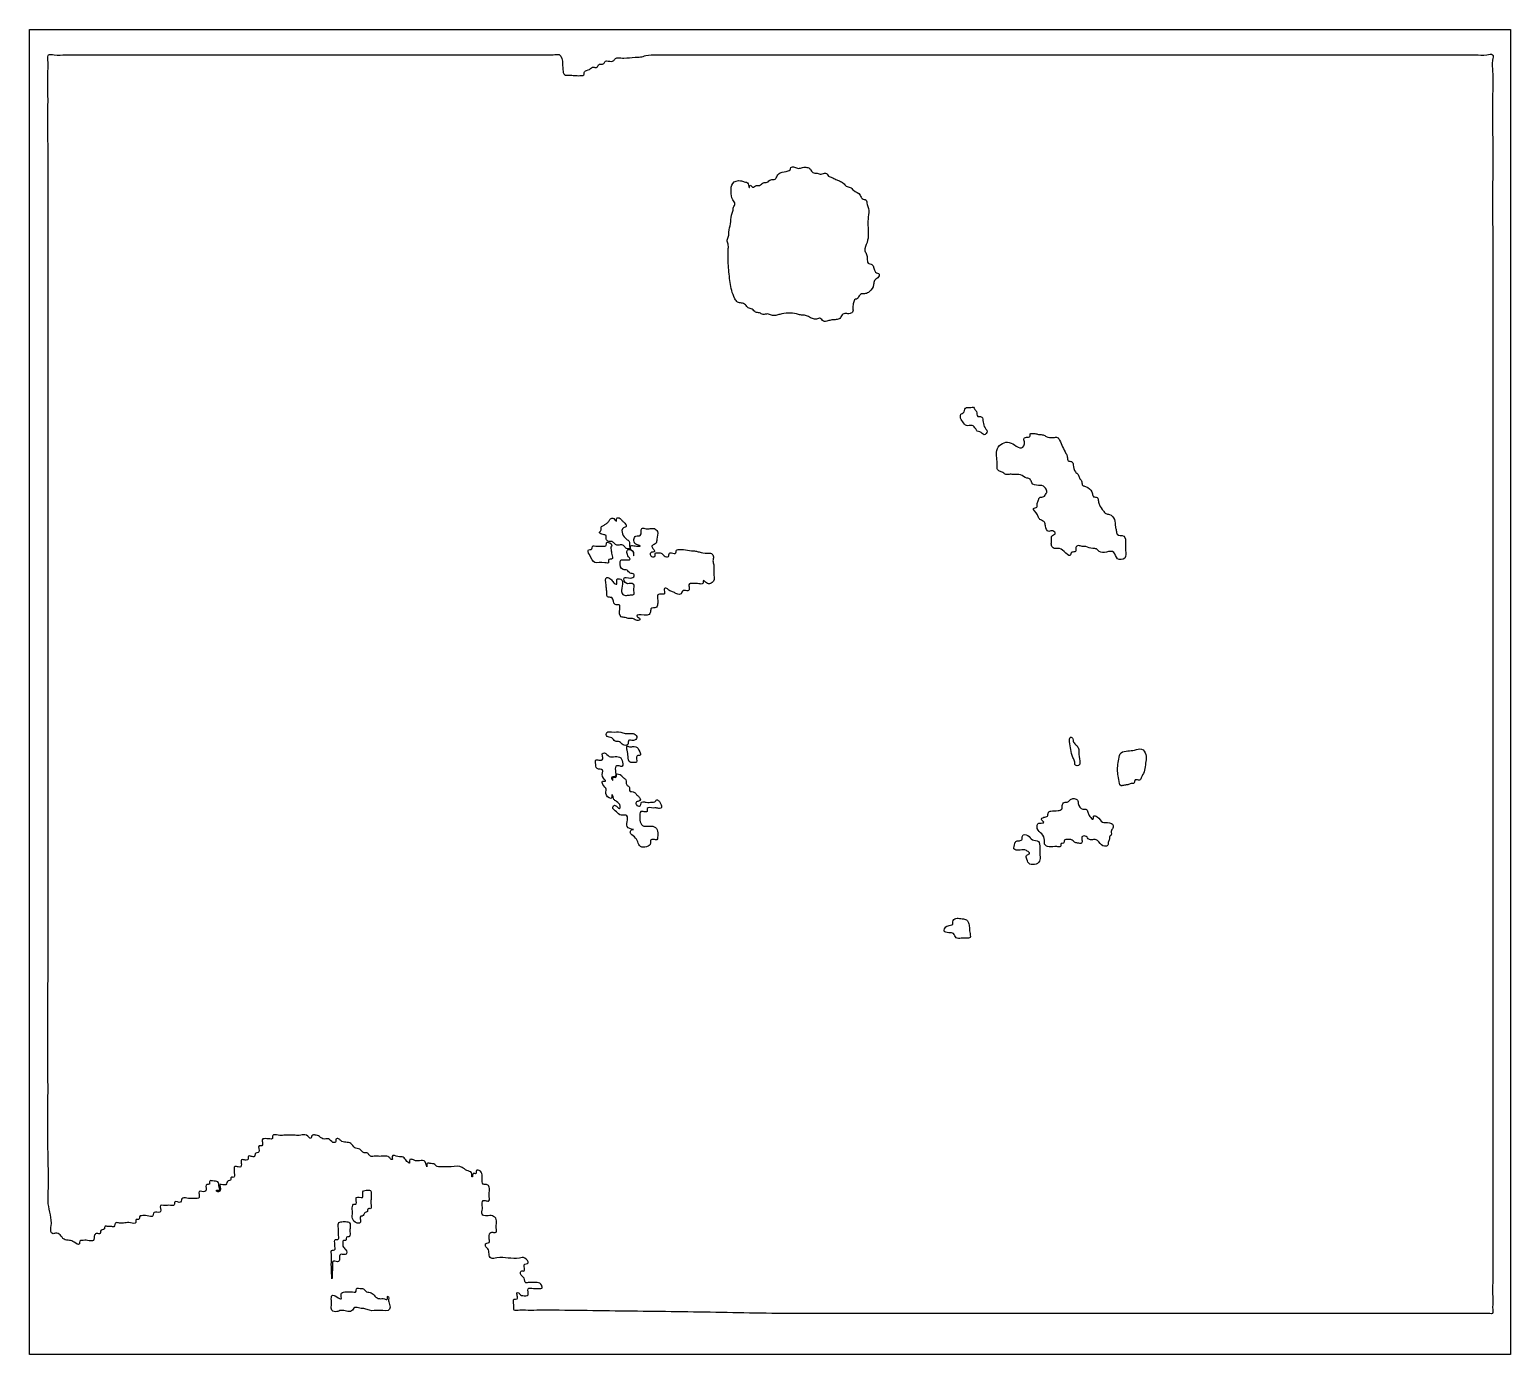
# Model space of a CAD drawing. Header units: millimetres. Extents: x 0 to 1900, y -800 to 900.
import ezdxf

# ---------------------------------------------------------------- set-up
doc = ezdxf.new("R2010")
doc.units = ezdxf.units.MM
doc.layers.get('0').update_dxf_attribs({"linetype": 'CONTINUOUS'})

msp = doc.modelspace()

# ---------------------------------------------------------------- linework, layer by layer
msp.add_lwpolyline([(1900, -800), (0, -800), (0, 900), (1900, 900)], close=True)
for points, knots in [([(621.9, -743.3), (623.1, -744.3), (629.7, -742.8), (638.4, -743.7), (655.7, -743.2), (688.9, -743.5), (737, -744.2), (794.3, -744.9), (871.1, -745.8), (966.7, -748.1), (1082, -747.3), (1197.1, -747.5), (1312.2, -747.5), (1427.3, -747.5), (1542.5, -747.5), (1638.4, -747.5), (1715.2, -747.5), (1772.7, -747.4), (1820.9, -747.6), (1851.7, -747.3), (1866.4, -747.6), (1871.8, -747.1), (1878, -748.3), (1877.1, -742.6), (1877.4, -734.5), (1877.2, -722.3), (1877.3, -703.2), (1877.3, -679.2), (1877.3, -650.4), (1877.3, -612), (1877.3, -564), (1877.3, -487.3), (1877.3, -391.3), (1877.3, -276.2), (1877.3, -122.7), (1877.3, 69.2), (1877.3, 261.1), (1877.3, 414.6), (1877.3, 529.7), (1877.3, 625.7), (1877.2, 702.3), (1877.5, 760.2), (1876.6, 807.3), (1878.1, 842.4), (1876, 857.1), (1879.2, 869.8), (1866.2, 866.5), (1855.9, 868.1), (1836.1, 867.5), (1812.4, 867.8), (1783.5, 867.7), (1745.2, 867.7), (1697.2, 867.7), (1620.4, 867.7), (1524.5, 867.7), (1409.4, 867.7), (1294.2, 867.7), (1179.1, 867.7), (1064, 867.7), (948.8, 867.7), (862.5, 867.9), (809.7, 867.6), (792.9, 867.8), (783.9, 864.4), (774.4, 864.8), (765, 863.1), (756.3, 863.8), (751.6, 863.7), (749, 858.5), (743.6, 859.6), (738.4, 860.1), (736.6, 854.3), (729.5, 857.3), (728.6, 850.6), (724.3, 852.1), (720.5, 851.4), (718.1, 847.7), (711.1, 847.9), (712, 841.4), (706.7, 840.9), (700.8, 840.8), (694, 841.7), (684.9, 840.8), (684.3, 848.6), (683.7, 857.5), (683, 869.6), (671.7, 867.4), (662.6, 867.9), (650.4, 867.7), (621.7, 867.8), (578.4, 867.7), (501.7, 867.7), (405.8, 867.7), (309.8, 867.7), (233.1, 867.7), (175.5, 867.7), (127.6, 867.7), (89.1, 867.8), (65.4, 867.5), (45.6, 868.1), (35, 866.7), (22.6, 869.5), (24.1, 858.2), (23.2, 842.5), (23.7, 817.9), (23.5, 789.3), (23.6, 760.4), (23.6, 722.1), (23.6, 654.9), (23.6, 559), (23.6, 443.8), (23.6, 328.7), (23.6, 213.6), (23.6, 98.4), (23.6, -16.7), (23.6, -131.8), (23.6, -246.9), (23.6, -342.9), (23.5, -419.7), (23.7, -477.2), (23.1, -534.9), (24.8, -577.8), (23.2, -606.8), (27.1, -620.8), (28.6, -632.5), (26.4, -641.3), (28.9, -645.9), (34.6, -643.8), (39.8, -645.9), (43.4, -653.7), (51.5, -653.4), (56.4, -655.2), (64.7, -661.2), (63.7, -653.7), (68.4, -653.8), (73.9, -653.2), (83.9, -655.9), (81.9, -647.2), (86.1, -644.2), (91.5, -646.3), (90.5, -641.1), (92.9, -639.8), (96.7, -639.8), (95.7, -634.4), (101.2, -636.4), (103.8, -635.3), (109.1, -637.2), (109, -632.8), (110.6, -630.4), (116.9, -632), (122.2, -631.3), (128.6, -630.4), (137.4, -633.6), (135.4, -625.5), (141.6, -628.3), (140.1, -622.4), (144.7, -622), (150.1, -621.3), (159.2, -624.9), (158.3, -618.1), (162.2, -617), (170.7, -619.5), (165.9, -607.9), (171.7, -608.9), (175.4, -609), (178.5, -608.5), (182.8, -609.3), (186.5, -609.2), (184.7, -601.5), (194.4, -607.1), (194.5, -601.5), (196.6, -598.3), (204.5, -600.5), (210.5, -599.2), (220.1, -601.4), (214.5, -587.7), (227.3, -593.9), (226.1, -585.3), (226.5, -581.1), (231.9, -582.7), (230.1, -576.3), (236.1, -577.8), (243.1, -577.3), (242.4, -583.5), (245.3, -590.6), (238, -588.2), (241.4, -592.5), (246.7, -589.5), (241, -578.9), (252.4, -584.4), (253, -579.5), (254.3, -576.6), (258.9, -577.6), (257.1, -571.3), (263.2, -574), (262.5, -567.3), (262.1, -562.6), (262.8, -558.2), (268, -559.8), (271.5, -559.8), (272, -555.9), (270.7, -551), (272.9, -549.5), (278.2, -551.3), (280.8, -550.1), (279.9, -544.7), (284.4, -545.8), (289.4, -547.3), (288.6, -542.1), (291.4, -541.1), (296.3, -540.8), (291.6, -530.8), (299, -533.3), (299.1, -528.9), (297.6, -523.8), (301.8, -522.9), (307.1, -523.4), (312.4, -524), (310.9, -516.5), (319.8, -519.7), (328.1, -518.4), (338.3, -518.6), (347.7, -519.3), (355.3, -516.5), (360.7, -524.7), (361.6, -520.7), (362.6, -517.8), (368, -519), (371.6, -518.9), (375.8, -525.5), (384.5, -521.4), (387.3, -528.5), (393.7, -528.4), (392, -522.9), (396.9, -522.7), (399.9, -527), (405.6, -528.1), (413, -527.8), (416.4, -536.5), (424.5, -535.2), (427.6, -542.4), (433.3, -540.6), (435.3, -543.9), (438.3, -546.4), (443.3, -545.5), (449.3, -546.1), (455.1, -545.5), (460.4, -545.5), (462, -548.2), (466.3, -551.7), (463.9, -542.7), (473.4, -547.2), (479.9, -545.7), (482.5, -550.9), (488.2, -556.1), (486.7, -550.9), (489.2, -548.8), (495.2, -552), (499.8, -552), (508.9, -549.9), (509.7, -563.2), (509.4, -553.7), (515.1, -555.6), (519.4, -554.8), (522.7, -559.7), (530.3, -559), (540.4, -559.8), (554, -557.3), (560, -564.8), (568, -565.3), (566.8, -570.7), (568.4, -573.7), (568.3, -566.2), (574, -569.7), (572.1, -562.9), (578.8, -564.1), (581.5, -569.3), (580.2, -576.7), (581.3, -583), (587.6, -581.5), (590.6, -586.5), (589.4, -592.4), (589.8, -598.4), (590.3, -603.9), (585.5, -602.8), (581.3, -601.9), (580.3, -606.9), (581.7, -612.8), (578.9, -621.5), (586.7, -622.8), (594, -621), (600.1, -626.5), (598.7, -633.2), (598.4, -637.4), (599.4, -642.1), (598.1, -644.4), (590.9, -641.8), (589.8, -646.5), (589.3, -650.8), (590.7, -655.8), (588.6, -657.2), (584.3, -657), (585.1, -662.6), (589.3, -665), (589.4, -671.1), (590.8, -678.3), (602.9, -675.2), (613.7, -676.3), (626, -677.5), (635.6, -674.4), (642.7, -684.7), (631.5, -682.4), (637.3, -694.7), (630, -691.8), (629.4, -698.6), (636.2, -701), (634.4, -709.5), (640.9, -707.4), (645.1, -708.1), (651.6, -707), (657.1, -709.4), (658.1, -716.2), (652.1, -714.9), (647.4, -716.3), (637, -713.1), (642.1, -726.1), (633.5, -724.5), (629.8, -724.3), (627.5, -720.3), (624.3, -720), (626.5, -726.7), (626.2, -729.6), (619.2, -727.9), (622.4, -736.9), (620.7, -742.4), (621.9, -743.3)], [0, 0, 0, 0, 0.719574, 1.439148, 2.878297, 5.756593, 11.513187, 17.26978, 23.026374, 34.539561, 46.052748, 57.565935, 69.079122, 80.592309, 92.105496, 103.618683, 109.375276, 115.13187, 120.888463, 123.76676, 124.486334, 125.205908, 125.565695, 125.925482, 126.645057, 128.084205, 129.523353, 132.40165, 135.279947, 138.158244, 143.914837, 149.671431, 161.184618, 172.697804, 184.210991, 207.237365, 230.263739, 241.776926, 253.290113, 264.8033, 270.559894, 276.316487, 282.073081, 284.951377, 286.390526, 287.1101, 287.829674, 289.268823, 290.707971, 293.586268, 296.464564, 299.342861, 305.099455, 310.856048, 322.369235, 333.882422, 345.395609, 356.908796, 368.421983, 379.93517, 391.448357, 394.326654, 395.765802, 396.485376, 397.20495, 398.644099, 399.363673, 399.72346, 400.083247, 400.802821, 401.162608, 401.522395, 402.24197, 402.601757, 402.961544, 403.321331, 403.681118, 404.400692, 404.760479, 405.120266, 405.839841, 406.559415, 407.278989, 407.998563, 408.718137, 410.157286, 410.87686, 411.596434, 413.035582, 414.474731, 420.231324, 425.987918, 437.501105, 449.014292, 454.770885, 460.527479, 466.284072, 469.162369, 472.040666, 473.479814, 474.918962, 475.638537, 476.358111, 477.797259, 480.675556, 483.553853, 486.432149, 489.310446, 495.06704, 506.580227, 518.093413, 529.6066, 541.119787, 552.632974, 564.146161, 575.659348, 587.172535, 598.685722, 604.442316, 610.198909, 615.955503, 621.712096, 623.151245, 624.590393, 626.029541, 626.749115, 627.108903, 627.46869, 628.188264, 628.907838, 629.627412, 630.346986, 631.066561, 631.426348, 631.786135, 632.505709, 633.225283, 633.944857, 634.304644, 634.664432, 635.024219, 635.384006, 635.743793, 636.10358, 636.463367, 636.823154, 637.182941, 637.542728, 637.902515, 638.262302, 638.981877, 639.701451, 640.421025, 640.780812, 641.140599, 641.500386, 641.860173, 642.579748, 643.299322, 643.659109, 644.018896, 644.73847, 645.458044, 645.817831, 646.177618, 646.537406, 646.897193, 647.25698, 647.616767, 648.336341, 648.696128, 649.055915, 649.775489, 650.495064, 651.214638, 651.934212, 652.653786, 653.37336, 653.733147, 654.092935, 654.452722, 654.812509, 655.532083, 656.251657, 656.611444, 656.971231, 657.331018, 657.690805, 658.41038, 659.129954, 659.489741, 659.849528, 660.209315, 660.569102, 660.928889, 661.288676, 662.008251, 662.368038, 662.727825, 663.087612, 663.447399, 663.807186, 664.166973, 664.52676, 664.886547, 665.246334, 665.606121, 665.965909, 666.325696, 666.685483, 667.04527, 667.764844, 668.124631, 668.484418, 668.844205, 669.203992, 669.923567, 670.283354, 670.643141, 671.362715, 672.082289, 673.521438, 674.241012, 674.960586, 675.68016, 676.039947, 676.399734, 676.759521, 677.119308, 677.838883, 678.558457, 679.278031, 679.637818, 679.997605, 680.357392, 680.717179, 681.436754, 682.156328, 682.875902, 683.595476, 684.31505, 684.674837, 685.034624, 685.394412, 685.754199, 686.473773, 687.193347, 687.553134, 687.912921, 688.272708, 688.632495, 689.35207, 690.071644, 690.791218, 691.151005, 691.510792, 691.870579, 692.230366, 692.949941, 693.669515, 694.389089, 694.748876, 695.108663, 695.828237, 696.188024, 696.547811, 697.98696, 699.426108, 700.145682, 700.865257, 701.225044, 701.584831, 701.944618, 702.304405, 702.664192, 703.023979, 703.743553, 704.463127, 705.182702, 705.542489, 705.902276, 706.62185, 707.341424, 707.701211, 708.060998, 708.420786, 708.780573, 709.500147, 710.219721, 710.939295, 711.658869, 712.378444, 713.098018, 713.457805, 713.817592, 714.177379, 714.537166, 715.25674, 715.616527, 715.976314, 716.336102, 716.695889, 717.055676, 717.415463, 718.135037, 718.854611, 719.574185, 721.013334, 722.452482, 723.172056, 723.891631, 724.611205, 725.330779, 725.690566, 726.050353, 726.769927, 727.489501, 727.849289, 728.209076, 728.92865, 729.648224, 730.008011, 730.367798, 731.087372, 731.806947, 732.526521, 733.246095, 733.605882, 733.965669, 734.325456, 734.685243, 735.04503, 735.404817, 736.124392, 736.843966, 736.843966, 736.843966, 736.843966]), ([(1004.4, 529.1), (1006.2, 528.4), (1010.1, 527.9), (1014.5, 531.2), (1018.2, 524.6), (1024.4, 526.2), (1029.3, 527.7), (1035, 527.7), (1040.1, 528.6), (1042, 534.6), (1047.1, 536.2), (1052.9, 534.7), (1057.3, 538.2), (1055.8, 544.1), (1057.3, 549.2), (1058, 554.2), (1062.8, 554.3), (1063.8, 558), (1066.8, 561.8), (1073, 560.5), (1079.1, 564.4), (1083.4, 570.5), (1083.2, 578.7), (1088.6, 580.9), (1091.8, 586.9), (1082.1, 588.3), (1084.2, 599.9), (1074.6, 599.2), (1075, 606.3), (1074.5, 611.4), (1070, 617.8), (1077.5, 630.6), (1075.5, 645.2), (1075.6, 659.5), (1078.1, 669.2), (1074.1, 675.4), (1074.5, 682.4), (1067.2, 682), (1065.9, 690.2), (1057.7, 691.8), (1053.5, 698.5), (1047.4, 698), (1044.3, 703.5), (1039.4, 706), (1034.2, 707.5), (1029.6, 710.7), (1024.7, 711.1), (1021.9, 717.8), (1015.4, 713), (1010.8, 716.7), (1004.2, 715.1), (1002.2, 721.8), (997.6, 723.5), (991.7, 723.7), (986.5, 720.9), (981.5, 724.1), (976.7, 724.4), (976.2, 719.8), (970.7, 717.5), (964.3, 717.7), (958.7, 712.9), (957.4, 706.6), (950.2, 708.7), (947, 702.9), (940.6, 704.7), (937.3, 698.6), (932.1, 700.9), (929.1, 697.2), (926.4, 698.6), (924.3, 701.6), (923.1, 694.4), (922.9, 704.1), (916.8, 704.4), (910.8, 707.3), (900.1, 704.2), (900, 691.6), (900.5, 683.6), (906.4, 676), (902.5, 672.5), (902.9, 666.7), (899.5, 660.2), (900.5, 650.6), (896.6, 642.2), (897.6, 634.6), (893.9, 629.9), (896.8, 624.6), (896.1, 613.6), (896.2, 597.2), (898.7, 575.2), (901.5, 560.1), (908.1, 549.4), (913.4, 549.3), (919.1, 547.7), (921.5, 542), (927.8, 542), (931, 536.6), (936.5, 537.2), (941.2, 533.4), (946.7, 536.1), (951.8, 533.2), (957.4, 532.7), (964.2, 535.5), (973.3, 536.4), (982.5, 536.2), (988.8, 533.3), (996.6, 534.5), (1000.9, 530.4), (1004.4, 529.1)], [0, 0, 0, 0, 0.547864, 1.095727, 1.643591, 2.191455, 2.739319, 3.287182, 3.835046, 4.38291, 4.930774, 5.478637, 6.026501, 6.574365, 7.122228, 7.670092, 7.944024, 8.217956, 8.76582, 9.313683, 9.861547, 10.957274, 11.505138, 12.053002, 12.600866, 13.148729, 14.244457, 14.792321, 15.340184, 15.888048, 16.435912, 17.531639, 19.723094, 20.818822, 21.914549, 22.462413, 23.010276, 23.55814, 24.106004, 25.201731, 25.749595, 26.297459, 26.845322, 27.393186, 27.94105, 28.488914, 29.036777, 29.584641, 30.132505, 30.680369, 31.228232, 31.776096, 32.32396, 32.871823, 33.419687, 33.967551, 34.515415, 34.789346, 35.063278, 36.159006, 36.70687, 37.254733, 37.802597, 38.350461, 38.898324, 39.446188, 39.994052, 40.267984, 40.541916, 40.815847, 41.089779, 41.637643, 42.185507, 42.73337, 43.829098, 44.924825, 46.020553, 46.568417, 47.11628, 47.664144, 48.212008, 49.307735, 50.403463, 50.951326, 51.49919, 52.047054, 52.594917, 54.786372, 56.977827, 59.169282, 59.717146, 60.26501, 60.812873, 61.360737, 61.908601, 62.456465, 63.004328, 63.552192, 64.100056, 64.647919, 65.195783, 65.743647, 66.839374, 67.935102, 68.482965, 69.030829, 70.126557, 70.126557, 70.126557, 70.126557]), ([(1224.9, 380.2), (1226.7, 380), (1230.8, 385.1), (1221.4, 391.3), (1225.1, 404.7), (1216.3, 403), (1215, 406.6), (1215.6, 410.1), (1212.4, 412.3), (1211.6, 416.3), (1206.2, 414.2), (1199.5, 416.6), (1199.8, 407.9), (1194.5, 406.9), (1193.7, 401.6), (1197.5, 397.1), (1201.5, 390.2), (1209.9, 393.3), (1213.5, 388.8), (1215.5, 384), (1220.9, 384.7), (1223.2, 380.4), (1224.9, 380.2)], [0, 0, 0, 0, 0.691018, 1.382036, 2.764073, 3.109582, 3.455091, 3.8006, 4.146109, 4.491618, 4.837127, 5.528145, 6.219163, 6.564672, 6.910181, 7.601199, 8.292218, 8.983236, 9.674254, 10.019763, 10.365272, 11.05629, 11.05629, 11.05629, 11.05629]), ([(1395.9, 221), (1398.4, 219), (1407.9, 220.2), (1405.9, 232.1), (1406.4, 240.3), (1406.5, 252.6), (1394.5, 249.6), (1394.6, 257.7), (1392.4, 263.2), (1393.4, 272), (1387.3, 278), (1380.8, 278.4), (1376.6, 283.8), (1373.2, 288.7), (1371.3, 294.4), (1370.7, 300.6), (1364.2, 299.6), (1364, 306.1), (1359.7, 311.9), (1353.5, 314.3), (1350, 315), (1350.4, 321.4), (1346.4, 324.3), (1345.9, 329.4), (1339.7, 333.1), (1339.9, 339.9), (1337.7, 346.6), (1331.7, 345.5), (1331.7, 352.1), (1329.2, 357.4), (1325, 364.5), (1322.7, 371.9), (1319.1, 377.6), (1311.8, 376), (1305.7, 376.6), (1300.6, 380.5), (1295.4, 380), (1291.5, 381.6), (1286.6, 381.9), (1283.5, 381.8), (1284.3, 377.2), (1281.1, 377), (1274.4, 376.6), (1278, 369), (1273.4, 360.3), (1263.5, 367.5), (1252.1, 373.2), (1239.3, 363.8), (1241.1, 350.3), (1241.8, 343), (1241, 336), (1244.2, 332.8), (1249.3, 332), (1252.1, 328.2), (1257.1, 329.6), (1263.3, 329), (1271.9, 329.9), (1277.6, 324.1), (1284.6, 324), (1285.5, 315.8), (1294.9, 314.7), (1301.5, 315.4), (1306.3, 307.2), (1304.1, 305.1), (1302.3, 299.5), (1295.3, 300.9), (1294.8, 296.3), (1292, 292.2), (1293.9, 286.3), (1284.3, 286.2), (1293.8, 279), (1294.3, 272.5), (1298.4, 270.2), (1303, 268.6), (1303.4, 261.7), (1305.5, 254), (1313.3, 258.3), (1317.9, 252.2), (1311.7, 251.5), (1310.8, 247.7), (1311.4, 242.5), (1310.4, 237.8), (1314.3, 233.4), (1321.2, 234.8), (1327, 231.9), (1335, 221.6), (1336.3, 230.7), (1343.7, 228.8), (1341.5, 236.1), (1345.8, 238.8), (1350.3, 236.1), (1356.9, 237.2), (1362.3, 233.2), (1369.3, 234.5), (1373.3, 228), (1381.5, 229.6), (1393.1, 231.7), (1393.5, 222.9), (1395.9, 221)], [0, 0, 0, 0, 0.9528, 1.905601, 2.858401, 3.811202, 4.764002, 5.240402, 5.716803, 6.669603, 7.622404, 8.098804, 8.575204, 9.528005, 10.004405, 10.480805, 10.957205, 11.433605, 12.386406, 12.862806, 13.339206, 13.815607, 14.292007, 14.768407, 15.244807, 16.197608, 16.674008, 17.150408, 17.626808, 18.103209, 19.056009, 20.00881, 20.48521, 20.96161, 21.91441, 22.390811, 22.867211, 23.343611, 23.820011, 24.058211, 24.296412, 24.772812, 25.249212, 25.725612, 26.678413, 27.631213, 28.584014, 30.489615, 31.442415, 32.395215, 32.871616, 33.348016, 33.824416, 34.300816, 34.777217, 35.253617, 36.206417, 37.159218, 37.635618, 38.112018, 39.064819, 40.017619, 40.494019, 40.97042, 41.44682, 41.92322, 42.39962, 42.87602, 43.352421, 43.828821, 44.781621, 45.258022, 45.734422, 46.210822, 46.687222, 47.640023, 48.116423, 48.592823, 49.069223, 49.545624, 50.022024, 50.498424, 50.974824, 51.451224, 52.404025, 53.356825, 53.833226, 54.309626, 54.786026, 55.262426, 55.738827, 56.215227, 57.168027, 57.644427, 58.120828, 59.073628, 60.026429, 60.979229, 60.979229, 60.979229, 60.979229]), ([(765.9, 234.1), (767.3, 233.4), (771.3, 233.4), (769.2, 239.4), (770.2, 243.3), (764.2, 247.1), (760.3, 252), (759.2, 261.3), (767.1, 261.4), (763.9, 267.3), (760.3, 269.2), (758.5, 273), (751.8, 274.8), (753.9, 266.7), (749.6, 273.8), (744.6, 272.7), (743.2, 268.5), (739.8, 265.9), (736.6, 263.7), (732.6, 262), (733.9, 256.7), (729.3, 254.4), (736.3, 251.5), (740.6, 252), (738.9, 245.9), (742.9, 242.3), (747.7, 244), (750.6, 239.6), (754.2, 237.9), (759, 239.3), (763.2, 237.7), (764.6, 234.8), (765.9, 234.1)], [0, 0, 0, 0, 0.436876, 0.873753, 1.310629, 1.747506, 2.621258, 3.495011, 3.931888, 4.368764, 4.80564, 5.242517, 5.679393, 6.11627, 6.553146, 6.990022, 7.426899, 7.863775, 8.300652, 8.737528, 9.174404, 9.611281, 10.048157, 10.485034, 10.92191, 11.358786, 11.795663, 12.232539, 12.669416, 13.106292, 13.543168, 13.980045, 13.980045, 13.980045, 13.980045]), ([(779.4, 141.6), (781.2, 141.4), (785.4, 143.3), (774.6, 149.7), (787.1, 148.7), (794, 148.1), (797.5, 152.8), (796.2, 158.6), (804.6, 157), (806, 162.9), (806.2, 167.5), (804.8, 174.3), (808.9, 176.5), (816.6, 174), (812.7, 183.6), (817.7, 183.6), (821.1, 179.5), (826.6, 178.6), (829.9, 175.4), (837, 174.7), (837.1, 181.9), (845.9, 178.4), (846.7, 183), (844.9, 190), (852.7, 188.6), (856.3, 189.8), (863, 187.8), (864.4, 189.8), (863.8, 195), (868.7, 188.7), (873.5, 188.8), (879.7, 193), (877, 203.1), (878.7, 211.7), (876.2, 218.5), (878.1, 223.6), (875.3, 228.8), (867.4, 227.5), (860.5, 229.3), (854.5, 231), (847.3, 231.3), (840.7, 232.7), (833.6, 233), (829, 232.6), (830, 228), (826, 227.6), (819.4, 229.9), (821.2, 221.9), (813.1, 224.6), (811.2, 229), (804.9, 228.5), (801.9, 228.5), (803.7, 223.5), (796.9, 222.2), (795.1, 230.5), (804.3, 228.5), (797.8, 236.9), (798, 237.9), (805.2, 240.5), (803.8, 247.8), (807.9, 254.8), (801.8, 260.5), (796.1, 259.5), (791.7, 259.1), (781.5, 262), (787.7, 249.2), (777, 251.2), (775, 245.9), (775.9, 239.5), (781.6, 238.9), (785.5, 236.5), (776.4, 237.3), (770.7, 239), (770.4, 232), (776.3, 230.1), (774.9, 221.4), (774.9, 231.7), (768.5, 233.9), (765.9, 230.6), (766.9, 224.8), (772.7, 219.4), (764.8, 219.3), (759, 220.4), (756.5, 215.1), (759.1, 205.9), (767.4, 207.4), (769.8, 201.4), (776.9, 202.8), (774.4, 192.9), (759, 201.5), (764.2, 186.9), (772.1, 190.4), (776.9, 187.1), (774.2, 181.7), (777.1, 174.5), (771, 174.7), (766, 173.7), (760.3, 174.4), (758.5, 182.4), (762.1, 189.2), (759.3, 195.5), (751.8, 195.9), (754.9, 186.2), (748.3, 190.8), (746.4, 194.8), (737.6, 199.4), (739.6, 188.4), (740.1, 182), (741.2, 177), (739.9, 170.8), (750.8, 172.9), (747.5, 160.1), (758.1, 163.2), (757, 154.1), (756.3, 145.7), (764.6, 145.9), (769.3, 143.7), (774.9, 144.9), (777.7, 141.9), (779.4, 141.6)], [0, 0, 0, 0, 0.527998, 1.055997, 2.111993, 2.639991, 3.16799, 3.695988, 4.223986, 4.751984, 5.279983, 5.807981, 6.335979, 6.863977, 7.391976, 7.919974, 8.447972, 8.975971, 9.503969, 10.031967, 10.559965, 11.087964, 11.615962, 12.14396, 12.671958, 13.199957, 13.727955, 13.991954, 14.255953, 14.783951, 15.31195, 15.839948, 16.895945, 17.951941, 18.479939, 19.007938, 19.535936, 20.063934, 21.119931, 21.647929, 22.175927, 23.231924, 23.759922, 24.28792, 24.551919, 24.815919, 25.343917, 25.871915, 26.399913, 26.927912, 27.45591, 27.719909, 27.983908, 28.511906, 29.039905, 29.567903, 30.095901, 30.6239, 31.151898, 31.679896, 32.735893, 33.263891, 33.791889, 34.319887, 34.847886, 35.903882, 36.43188, 36.959879, 37.487877, 38.015875, 38.543874, 39.071872, 39.59987, 40.127868, 40.655867, 41.183865, 41.711863, 42.239861, 42.76786, 43.295858, 43.823856, 44.351854, 44.879853, 45.407851, 46.463848, 46.991846, 47.519844, 48.047842, 48.575841, 49.631837, 50.687834, 51.215832, 51.74383, 52.271828, 52.799827, 53.327825, 53.855823, 54.383822, 54.91182, 55.967816, 56.495815, 57.023813, 57.551811, 58.079809, 58.607808, 59.135806, 60.191802, 60.719801, 61.247799, 61.775797, 62.303796, 63.359792, 63.88779, 64.415789, 65.471785, 65.999783, 66.527782, 67.05578, 67.583778, 67.583778, 67.583778, 67.583778]), ([(725.4, 216.3), (728.4, 215.2), (733.5, 217.3), (742.2, 214.9), (743.3, 216.8), (742.4, 221), (749.2, 219.4), (746.6, 227.4), (746.5, 231.3), (745.4, 235.8), (748.9, 239.3), (738.8, 244.8), (741.3, 235.5), (731.5, 238.1), (728.3, 236.3), (722, 238.2), (721.9, 235.1), (721.2, 232.3), (714.9, 233.3), (719.8, 222.9), (722.5, 217.3), (725.4, 216.3)], [0, 0, 0, 0, 1.257582, 1.571978, 1.886373, 2.200769, 2.515164, 3.143955, 3.772746, 4.087142, 4.401537, 5.030328, 5.659119, 6.28791, 6.916702, 7.231097, 7.545493, 7.859888, 8.174284, 8.803075, 10.060657, 10.060657, 10.060657, 10.060657]), ([(761.4, -17.8), (763.4, -18.9), (769.6, -18.8), (766.8, -10.1), (775.1, -13.4), (780.9, -8.6), (776.1, -2.8), (769.9, -3.4), (764.1, -3.6), (756.6, -0.5), (749.5, -2), (739.4, -0.3), (739.6, -8.6), (747.8, -7.6), (750.5, -14.5), (757.8, -12.5), (759.5, -16.8), (761.4, -17.8)], [0, 0, 0, 0, 0.596099, 1.192197, 1.788296, 2.384395, 2.980493, 3.576592, 4.172691, 4.768789, 5.960987, 6.557085, 7.153184, 7.749282, 8.345381, 8.94148, 9.537578, 9.537578, 9.537578, 9.537578]), ([(1341.9, -44), (1343, -45), (1348.1, -44.4), (1347.4, -36.1), (1346, -29.7), (1346.4, -22.5), (1343.3, -17.8), (1338.6, -14.9), (1339.1, -8.3), (1334.1, -6.9), (1334.5, -16.2), (1335.7, -23.5), (1337.6, -32.8), (1341.5, -38.3), (1340.8, -43), (1341.9, -44)], [0, 0, 0, 0, 0.528437, 1.056873, 2.113746, 2.642183, 3.170619, 3.699056, 4.227492, 4.755929, 5.284366, 6.341239, 7.398112, 7.926548, 8.454985, 8.454985, 8.454985, 8.454985]), ([(783.9, -148.3), (785.9, -149.6), (792.1, -149.5), (797.6, -145.6), (795.9, -139.3), (800.4, -138.9), (805.8, -140.5), (805.6, -135), (806.9, -128.5), (800.4, -119.2), (786.6, -125.4), (782.6, -114.4), (782.8, -107.6), (783.3, -102.7), (788.8, -103.6), (793.2, -104.3), (790.9, -96.6), (799.7, -99.6), (803.6, -98.4), (808.6, -99.8), (811.6, -98.9), (810, -93.3), (808.6, -90.9), (804.3, -86.9), (802.9, -91.9), (797.1, -91.2), (793.1, -92.3), (786.1, -90.4), (784.2, -92.1), (784.7, -96.8), (778.5, -96.3), (777.1, -90.7), (781.9, -90.5), (784.5, -88.5), (781.9, -83.8), (778.7, -82.3), (776.1, -76.7), (768, -79.1), (770.7, -71.9), (766.4, -70.1), (765.1, -66.4), (765.8, -62.4), (761.6, -60.2), (759.2, -56.2), (751.6, -53.4), (753.7, -60.7), (746.8, -58.1), (749.5, -66.2), (744.9, -58.7), (751.1, -59.2), (752.6, -57.3), (751.5, -52.3), (751.6, -48.8), (751.3, -44.5), (756.3, -44.7), (761.3, -46.3), (761.3, -40.7), (759.3, -33.3), (751.5, -32.2), (743.2, -34.6), (739, -26.8), (733.8, -28.9), (736, -34.3), (735.2, -37.7), (730.3, -37.4), (725.4, -36.3), (726.7, -42.5), (725.7, -50.1), (738.5, -48.3), (731.5, -58.7), (742.6, -65.5), (733.5, -63.4), (736, -71), (741.8, -73.8), (736.9, -82.3), (748.4, -89.5), (746.5, -79.6), (749.3, -84.7), (749, -88), (754.4, -91.2), (758.5, -94.4), (757.3, -101.2), (754, -97.3), (750.5, -94.3), (746.4, -98.9), (753.7, -103.9), (757.8, -109.5), (768.6, -106.6), (766.6, -116.9), (764.9, -125.3), (778, -126.6), (771.8, -126.3), (769.5, -131.7), (776.9, -135.8), (780.4, -141.8), (782, -147.1), (783.9, -148.3)], [0, 0, 0, 0, 0.770942, 1.541883, 1.927354, 2.312825, 2.698296, 3.083766, 3.854708, 4.62565, 6.167533, 6.938474, 7.709416, 8.094887, 8.480358, 8.865828, 9.251299, 10.022241, 10.407712, 10.793182, 11.178653, 11.564124, 11.949595, 12.335066, 12.720536, 13.106007, 13.876949, 14.262419, 14.64789, 15.033361, 15.418832, 15.804303, 16.189773, 16.575244, 16.960715, 17.346186, 17.731657, 18.502598, 18.888069, 19.27354, 19.659011, 20.044481, 20.429952, 20.815423, 21.586365, 21.971835, 22.357306, 22.742777, 23.128248, 23.513719, 23.899189, 24.28466, 24.670131, 25.055602, 25.441073, 25.826543, 26.212014, 26.982956, 27.753897, 28.524839, 29.295781, 29.681251, 30.066722, 30.452193, 30.837664, 31.223135, 31.608605, 32.379547, 33.150489, 33.92143, 34.692372, 35.077843, 35.463313, 36.234255, 37.005197, 37.776138, 38.161609, 38.54708, 38.932551, 39.318021, 40.088963, 40.474434, 40.859905, 41.245375, 41.630846, 42.401788, 43.172729, 43.943671, 44.714612, 45.485554, 46.256496, 46.641966, 47.027437, 47.798379, 48.56932, 49.340262, 49.340262, 49.340262, 49.340262]), ([(770.4, -40.2), (771.5, -40.7), (774.6, -40.1), (781.2, -41.2), (776, -30.3), (784.8, -32.4), (782.3, -24.7), (779.4, -19.8), (773.8, -19.9), (769.5, -20.9), (765.5, -18.3), (767.2, -27.3), (768.1, -31.5), (768.3, -39.3), (770.4, -40.2)], [0, 0, 0, 0, 0.417895, 0.83579, 1.67158, 2.089475, 2.50737, 3.34316, 3.761055, 4.17895, 4.596845, 5.01474, 5.850531, 6.686321, 6.686321, 6.686321, 6.686321]), ([(1400.4, -70.3), (1401.6, -70.5), (1404.9, -69.1), (1409.3, -69.6), (1413, -67), (1418.6, -68), (1417.1, -61.2), (1425.5, -64.3), (1425.8, -60.3), (1430.8, -52.7), (1431.9, -42.1), (1433.2, -30.2), (1427.5, -21.3), (1417.6, -24.9), (1409.4, -25.7), (1399.4, -26.5), (1396.7, -39.3), (1395.2, -51.1), (1397.9, -61.6), (1398.1, -69.8), (1400.4, -70.3)], [0, 0, 0, 0, 0.44653, 0.893061, 1.339591, 1.786121, 2.232651, 2.679182, 3.125712, 3.572242, 5.358363, 6.251424, 7.144484, 8.037545, 8.930605, 9.823666, 10.716726, 12.502848, 13.395908, 14.288969, 14.288969, 14.288969, 14.288969]), ([(1305.9, -148.3), (1308.9, -149.6), (1313.6, -148), (1319.5, -148.5), (1323.4, -149), (1322.9, -146.2), (1323.1, -143.8), (1328.3, -144.9), (1326.3, -139), (1332.5, -139.7), (1337.2, -138.5), (1340.5, -143.7), (1344.2, -143.6), (1351.2, -145.3), (1350, -139.4), (1349.7, -134.3), (1356.6, -134.7), (1358.6, -139.9), (1363.7, -139.6), (1368.7, -138.8), (1373.3, -143.6), (1377.1, -149.1), (1384.6, -147.3), (1383.4, -141.5), (1386.3, -138.6), (1385.3, -134.5), (1388.8, -134.4), (1387, -128.2), (1390.2, -125), (1391.2, -119.9), (1383.7, -116.6), (1375.3, -119.3), (1372.8, -110.6), (1363.8, -107.7), (1366, -115.8), (1359.6, -109.1), (1358.4, -105.9), (1356.7, -99.8), (1349.5, -101.2), (1345.1, -95.1), (1345.4, -88), (1340.1, -86.5), (1334.8, -87.2), (1333.1, -92.2), (1326.8, -90.8), (1324.4, -95.6), (1325.4, -100.8), (1317.9, -103.1), (1311.8, -101.8), (1306.2, -104.2), (1307.1, -110.2), (1301.3, -110.3), (1295.9, -113.5), (1304.3, -117.9), (1295.3, -118.3), (1292.8, -118.8), (1292.3, -127.9), (1299.8, -131.2), (1302.7, -138.6), (1301.5, -145.3), (1304.4, -147.7), (1305.9, -148.3)], [0, 0, 0, 0, 0.950146, 1.42522, 1.662756, 1.900293, 2.137829, 2.375366, 2.850439, 3.325512, 3.800586, 4.275659, 4.750732, 5.225805, 5.700878, 6.175952, 6.651025, 7.126098, 7.601171, 8.076244, 8.551318, 9.501464, 9.976537, 10.45161, 10.926684, 11.16422, 11.401757, 11.87683, 12.351903, 12.826976, 13.30205, 14.252196, 15.202342, 15.677416, 16.152489, 16.627562, 17.102635, 17.577708, 18.052782, 19.002928, 19.478001, 19.953074, 20.428148, 20.903221, 21.378294, 21.853367, 22.32844, 22.803514, 23.75366, 24.228733, 24.703806, 25.17888, 25.653953, 26.129026, 26.604099, 27.079172, 27.554246, 28.504392, 29.454538, 29.929612, 30.404685, 30.404685, 30.404685, 30.404685]), ([(1283.4, -170.8), (1285.5, -171.8), (1292.3, -171.8), (1297.4, -166), (1295.9, -157.3), (1296.3, -149.9), (1296, -139.9), (1285.6, -141.4), (1282.3, -132.7), (1272.5, -132.4), (1274.5, -139.6), (1270.1, -141.2), (1265.8, -140.6), (1263.7, -144.3), (1263.4, -148.2), (1261.5, -152.7), (1272.2, -153.5), (1276.8, -151.3), (1284.1, -157), (1282.3, -158.1), (1278, -159.3), (1280, -166.5), (1281.3, -169.7), (1283.4, -170.8)], [0, 0, 0, 0, 0.803179, 1.606358, 2.409537, 3.212716, 4.015894, 4.819073, 5.622252, 6.425431, 6.827021, 7.22861, 7.630199, 8.031789, 8.433378, 8.834968, 9.638147, 10.441326, 10.842915, 11.244504, 11.646094, 12.047683, 12.850862, 12.850862, 12.850862, 12.850862]), ([(1188.9, -265.3), (1190.5, -266.5), (1195.6, -265.8), (1201, -265.8), (1208.8, -266.5), (1205.6, -257.7), (1206.1, -252.2), (1205.1, -245.8), (1201.6, -240.9), (1194.7, -241.2), (1188.5, -239.3), (1183.8, -243.5), (1185.3, -248.6), (1180.3, -249.5), (1175.4, -250.5), (1171.7, -257.7), (1179.5, -259.2), (1186.1, -258.6), (1187.3, -264.1), (1188.9, -265.3)], [0, 0, 0, 0, 0.629509, 1.259018, 1.888526, 2.518035, 3.147544, 3.777053, 4.406562, 5.03607, 5.665579, 6.295088, 6.609842, 6.924597, 7.554106, 8.183614, 8.813123, 9.442632, 10.072141, 10.072141, 10.072141, 10.072141]), ([(419.4, -631.2), (420.8, -631.7), (423.9, -632.2), (425.4, -629), (423.1, -622.7), (426.8, -622.8), (429.1, -620.7), (429.8, -617), (434.3, -617.7), (433.1, -611.8), (439.2, -614.2), (437.5, -606.3), (438.3, -601.3), (438.3, -595.1), (438.2, -588.8), (432.5, -589.7), (425.4, -588.9), (430.2, -602), (415.5, -594.7), (421.7, -608.4), (415, -606.5), (413.5, -611.2), (414.8, -618.1), (413.2, -625.8), (416.7, -630.2), (419.4, -631.2)], [0, 0, 0, 0, 0.380972, 0.761944, 1.142916, 1.523888, 1.90486, 2.285832, 2.666804, 3.047776, 3.428748, 3.80972, 4.571665, 5.333609, 5.714581, 6.095553, 6.857497, 7.619441, 8.381385, 9.143329, 9.524301, 9.905273, 10.667217, 11.429161, 12.191105, 12.191105, 12.191105, 12.191105]), ([(387.9, -703.1), (388.1, -703), (388.5, -692.2), (388.6, -685.3), (388.1, -678.5), (398.5, -683.3), (396.9, -674.4), (398.8, -670.4), (407.8, -673.6), (406.5, -664.6), (401.3, -662.6), (402.5, -658.2), (400.5, -652.4), (407.6, -655.5), (405.6, -648.5), (411.4, -650.4), (411.1, -643.8), (410.8, -638.7), (412.3, -631.4), (407.1, -629.3), (400.5, -629.7), (395.1, -630.7), (396.6, -638.7), (395.8, -643.7), (397.1, -650.2), (396, -653), (390.2, -651.5), (392, -658.2), (391.5, -661.3), (393.2, -667.2), (385.4, -664.6), (388, -673.9), (386.9, -680.9), (387.3, -689.4), (387.7, -703.2), (387.9, -703.1)], [0, 0, 0, 0, 1.203749, 1.805623, 2.407498, 3.009372, 3.611246, 4.213121, 4.814995, 5.41687, 6.018744, 6.319681, 6.620618, 7.222493, 7.52343, 7.824367, 8.426242, 9.028116, 9.62999, 10.231865, 10.833739, 11.435614, 12.037488, 12.639362, 13.241237, 13.542174, 13.843111, 14.444986, 14.745923, 15.04686, 15.648734, 16.250609, 16.852483, 18.056232, 19.259981, 19.259981, 19.259981, 19.259981]), ([(387.9, -743.4), (389.1, -744.9), (394.7, -746), (400.6, -741.6), (413, -748), (416.4, -738.2), (424.2, -741.4), (430.1, -740.7), (438.1, -745.1), (448.2, -742.3), (463.4, -745.7), (462.2, -735.5), (460, -730.9), (461.3, -725.9), (458.6, -724.2), (459.9, -730.8), (453.5, -727.7), (449.1, -729.4), (442.6, -725.9), (439.1, -719.6), (431.7, -721.1), (428.5, -714.5), (424.3, -715.9), (418.2, -713.7), (420.1, -721.3), (414.2, -719.5), (410.2, -720.1), (404.6, -719.2), (397.8, -721.3), (402, -731.4), (393.9, -725.7), (386.9, -722.3), (387.2, -731.4), (387.4, -736.8), (386.7, -741.9), (387.9, -743.4)], [0, 0, 0, 0, 0.651571, 1.303142, 2.606284, 3.257855, 3.909426, 4.560997, 5.212568, 6.51571, 7.818852, 8.470423, 9.121994, 9.447779, 9.773564, 10.09935, 10.425135, 11.076706, 11.728277, 12.379848, 13.031419, 13.68299, 14.008776, 14.334561, 14.986132, 15.311918, 15.637703, 16.289274, 16.940845, 17.592416, 18.243987, 18.895558, 19.547129, 20.1987, 20.850271, 20.850271, 20.850271, 20.850271])]:
    msp.add_open_spline(points, degree=3, knots=knots)

doc.saveas('drawing.dxf')
